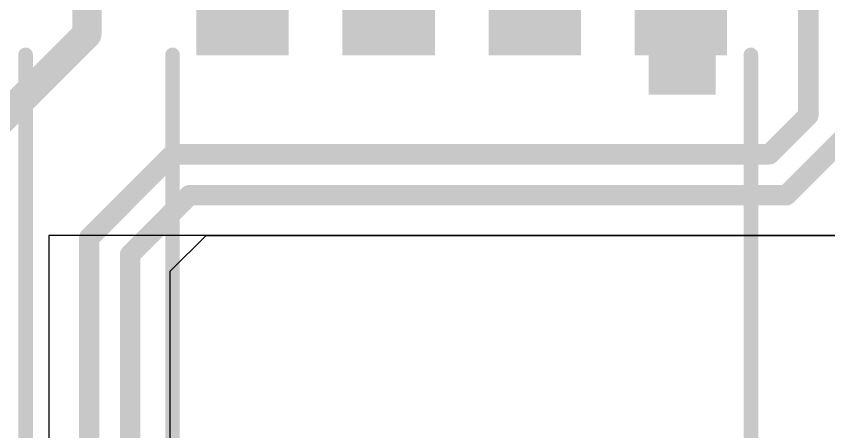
# Model space of a CAD drawing. Header units: inches. Extents: x -5 to 5258, y -4 to 5281.
# Drawn here: x 53.82 to 60.88, y 22.65 to 26.26 of the extents above; entities that cross this region are included whole.
import ezdxf

# ---------------------------------------------------------------- set-up
doc = ezdxf.new("R2010")
doc.units = ezdxf.units.IN
for name, color, linetype in [('Top Layer', 1, 'Continuous'), ('Top Overlay', 2, 'Continuous'), ('Top Paste', 8, 'Continuous'), ('Top Solder', 216, 'Continuous')]:
    doc.layers.add(name, color=color, linetype=linetype)

# ---------------------------------------------------------------- blocks, each defined once
blk = doc.blocks.new('SOIC_8_0_154___3_90___W______10')
at = {"layer": 'Top Layer'}
for points in [[(-3.474999399999999, 1.6050006), (-3.474999399999999, 2.2049994), (-1.92499996, 2.2049994), (-1.92499996, 1.6050006)], [(1.92499996, 1.6050006), (1.92499996, 2.2049994), (3.474999399999999, 2.2049994), (3.474999399999999, 1.6050006)], [(-3.474999399999999, 0.3350005999999998), (-3.474999399999999, 0.9349993999999998), (-1.92499996, 0.9349994), (-1.92499996, 0.3350006000000001)], [(1.92499996, 0.3350005999999998), (1.92499996, 0.9349993999999998), (3.474999399999999, 0.9349994), (3.474999399999999, 0.3350006000000001)], [(-3.474999399999999, -0.9349994), (-3.474999399999999, -0.3350006000000001), (-1.92499996, -0.3350005999999998), (-1.92499996, -0.9349993999999998)], [(1.92499996, -0.9349994), (1.92499996, -0.3350006000000001), (3.474999399999999, -0.3350005999999998), (3.474999399999999, -0.9349993999999998)], [(-3.474999399999999, -2.2049994), (-3.474999399999999, -1.6050006), (-1.92499996, -1.6050006), (-1.92499996, -2.2049994)], [(1.92499996, -2.2049994), (1.92499996, -1.6050006), (3.474999399999999, -1.6050006), (3.474999399999999, -2.2049994)]]:
    blk.add_hatch(color=1, dxfattribs=at).paths.add_polyline_path(points)
at = {"layer": 'Top Overlay'}
blk.add_hatch(color=2, dxfattribs=at).paths.add_polyline_path([(-1.83820816, 1.62498024), (-1.48260816, 1.62498024), (-1.48260816, 2.20918024), (-1.83820816, 2.20918024)])
at = {"layer": 'Top Paste'}
for points in [[(-3.474999399999999, 1.6050006), (-3.474999399999999, 2.2049994), (-1.92499996, 2.2049994), (-1.92499996, 1.6050006)], [(1.92499996, 1.6050006), (1.92499996, 2.2049994), (3.474999399999999, 2.2049994), (3.474999399999999, 1.6050006)], [(-3.474999399999999, 0.3350005999999998), (-3.474999399999999, 0.9349993999999998), (-1.92499996, 0.9349994), (-1.92499996, 0.3350006000000001)], [(1.92499996, 0.3350005999999998), (1.92499996, 0.9349993999999998), (3.474999399999999, 0.9349994), (3.474999399999999, 0.3350006000000001)], [(-3.474999399999999, -0.9349994), (-3.474999399999999, -0.3350006000000001), (-1.92499996, -0.3350005999999998), (-1.92499996, -0.9349993999999998)], [(1.92499996, -0.9349994), (1.92499996, -0.3350006000000001), (3.474999399999999, -0.3350005999999998), (3.474999399999999, -0.9349993999999998)], [(-3.474999399999999, -2.2049994), (-3.474999399999999, -1.6050006), (-1.92499996, -1.6050006), (-1.92499996, -2.2049994)], [(1.92499996, -2.2049994), (1.92499996, -1.6050006), (3.474999399999999, -1.6050006), (3.474999399999999, -2.2049994)]]:
    blk.add_hatch(color=8, dxfattribs=at).paths.add_polyline_path(points)
at = {"layer": 'Top Solder'}
for points in [[(-3.5765994, 1.5034006), (-3.5765994, 2.3065994), (-1.82339996, 2.3065994), (-1.82339996, 1.5034006)], [(1.82339996, 1.5034006), (1.82339996, 2.3065994), (3.5765994, 2.3065994), (3.5765994, 1.5034006)], [(-3.5765994, 0.2334005999999998), (-3.5765994, 1.0365994), (-1.82339996, 1.0365994), (-1.82339996, 0.2334006000000002)], [(1.82339996, 0.2334005999999998), (1.82339996, 1.0365994), (3.5765994, 1.0365994), (3.5765994, 0.2334006000000002)], [(-3.5765994, -1.0365994), (-3.5765994, -0.2334006000000002), (-1.82339996, -0.2334005999999998), (-1.82339996, -1.0365994)], [(1.82339996, -1.0365994), (1.82339996, -0.2334006000000002), (3.5765994, -0.2334005999999998), (3.5765994, -1.0365994)], [(-3.5765994, -2.3065994), (-3.5765994, -1.5034006), (-1.82339996, -1.5034006), (-1.82339996, -2.3065994)], [(1.82339996, -2.3065994), (1.82339996, -1.5034006), (3.5765994, -1.5034006), (3.5765994, -2.3065994)]]:
    blk.add_hatch(color=216, dxfattribs=at).paths.add_polyline_path(points)
at = {"layer": 'Top Overlay'}
for points in [[(1.8034, 2.5146, 0.127, 0.127, 0), (-1.8288, 2.5146, 0.127, 0.127, 0)], [(-3.66700054, 1.9304, 0.127, 0.127, 0), (-3.79400308, 2.0574, 0.127, 0.127, 0)], [(-3.79400054, 1.8034, 0.127, 0.127, 0), (-3.79400308, 2.0574, 0.127, 0.127, 0)], [(-3.79400054, 1.8034, 0.127, 0.127, 0), (-3.66700054, 1.9304, 0.127, 0.127, 0)], [(1.8034, -2.5146, 0.127, 0.127, 0), (-1.8288, -2.5146, 0.127, 0.127, 0)]]:
    blk.add_lwpolyline(points, format="xyseb", dxfattribs=at)
for points in [[(-1.86055, 2.5146, 0.0635, 0.0635, 1), (-1.79705, 2.5146, 0.0635, 0.0635, 1)], [(1.77165, 2.5146, 0.0635, 0.0635, 1), (1.83515, 2.5146, 0.0635, 0.0635, 1)], [(-3.82575308, 2.0574, 0.0635, 0.0635, 1), (-3.76225308, 2.0574, 0.0635, 0.0635, 1)], [(-3.82575308, 2.0574, 0.0635, 0.0635, 1), (-3.76225308, 2.0574, 0.0635, 0.0635, 1)], [(-3.69875054, 1.9304, 0.0635, 0.0635, 1), (-3.63525054, 1.9304, 0.0635, 0.0635, 1)], [(-3.69875054, 1.9304, 0.0635, 0.0635, 1), (-3.63525054, 1.9304, 0.0635, 0.0635, 1)], [(-3.82575054, 1.8034, 0.0635, 0.0635, 1), (-3.76225054, 1.8034, 0.0635, 0.0635, 1)], [(-3.82575054, 1.8034, 0.0635, 0.0635, 1), (-3.76225054, 1.8034, 0.0635, 0.0635, 1)], [(-1.86055, -2.5146, 0.0635, 0.0635, 1), (-1.79705, -2.5146, 0.0635, 0.0635, 1)], [(1.77165, -2.5146, 0.0635, 0.0635, 1), (1.83515, -2.5146, 0.0635, 0.0635, 1)]]:
    blk.add_lwpolyline(points, format="xyseb", close=True, dxfattribs=at)
blk = doc.blocks.new('SOIC_8_0_154___3_90___W______11')
at = {"layer": 'Top Layer'}
for points in [[(-3.474999399999999, 1.6050006), (-3.474999399999999, 2.2049994), (-1.92499996, 2.2049994), (-1.92499996, 1.6050006)], [(1.92499996, 1.6050006), (1.92499996, 2.2049994), (3.474999399999999, 2.2049994), (3.474999399999999, 1.6050006)], [(-3.474999399999999, 0.3350005999999998), (-3.474999399999999, 0.9349993999999998), (-1.92499996, 0.9349994), (-1.92499996, 0.3350006000000001)], [(1.92499996, 0.3350005999999998), (1.92499996, 0.9349993999999998), (3.474999399999999, 0.9349994), (3.474999399999999, 0.3350006000000001)], [(-3.474999399999999, -0.9349994), (-3.474999399999999, -0.3350006000000001), (-1.92499996, -0.3350005999999998), (-1.92499996, -0.9349993999999998)], [(1.92499996, -0.9349994), (1.92499996, -0.3350006000000001), (3.474999399999999, -0.3350005999999998), (3.474999399999999, -0.9349993999999998)], [(-3.474999399999999, -2.2049994), (-3.474999399999999, -1.6050006), (-1.92499996, -1.6050006), (-1.92499996, -2.2049994)], [(1.92499996, -2.2049994), (1.92499996, -1.6050006), (3.474999399999999, -1.6050006), (3.474999399999999, -2.2049994)]]:
    blk.add_hatch(color=1, dxfattribs=at).paths.add_polyline_path(points)
at = {"layer": 'Top Overlay'}
blk.add_hatch(color=2, dxfattribs=at).paths.add_polyline_path([(-1.83820816, 1.62576764), (-1.48260816, 1.62576764), (-1.48260816, 2.20996764), (-1.83820816, 2.20996764)])
at = {"layer": 'Top Paste'}
for points in [[(-3.474999399999999, 1.6050006), (-3.474999399999999, 2.2049994), (-1.92499996, 2.2049994), (-1.92499996, 1.6050006)], [(1.92499996, 1.6050006), (1.92499996, 2.2049994), (3.474999399999999, 2.2049994), (3.474999399999999, 1.6050006)], [(-3.474999399999999, 0.3350005999999998), (-3.474999399999999, 0.9349993999999998), (-1.92499996, 0.9349994), (-1.92499996, 0.3350006000000001)], [(1.92499996, 0.3350005999999998), (1.92499996, 0.9349993999999998), (3.474999399999999, 0.9349994), (3.474999399999999, 0.3350006000000001)], [(-3.474999399999999, -0.9349994), (-3.474999399999999, -0.3350006000000001), (-1.92499996, -0.3350005999999998), (-1.92499996, -0.9349993999999998)], [(1.92499996, -0.9349994), (1.92499996, -0.3350006000000001), (3.474999399999999, -0.3350005999999998), (3.474999399999999, -0.9349993999999998)], [(-3.474999399999999, -2.2049994), (-3.474999399999999, -1.6050006), (-1.92499996, -1.6050006), (-1.92499996, -2.2049994)], [(1.92499996, -2.2049994), (1.92499996, -1.6050006), (3.474999399999999, -1.6050006), (3.474999399999999, -2.2049994)]]:
    blk.add_hatch(color=8, dxfattribs=at).paths.add_polyline_path(points)
at = {"layer": 'Top Solder'}
for points in [[(-3.5765994, 1.5034006), (-3.5765994, 2.3065994), (-1.82339996, 2.3065994), (-1.82339996, 1.5034006)], [(1.82339996, 1.5034006), (1.82339996, 2.3065994), (3.5765994, 2.3065994), (3.5765994, 1.5034006)], [(-3.5765994, 0.2334005999999998), (-3.5765994, 1.0365994), (-1.82339996, 1.0365994), (-1.82339996, 0.2334006000000002)], [(1.82339996, 0.2334005999999998), (1.82339996, 1.0365994), (3.5765994, 1.0365994), (3.5765994, 0.2334006000000002)], [(-3.5765994, -1.0365994), (-3.5765994, -0.2334006000000002), (-1.82339996, -0.2334005999999998), (-1.82339996, -1.0365994)], [(1.82339996, -1.0365994), (1.82339996, -0.2334006000000002), (3.5765994, -0.2334005999999998), (3.5765994, -1.0365994)], [(-3.5765994, -2.3065994), (-3.5765994, -1.5034006), (-1.82339996, -1.5034006), (-1.82339996, -2.3065994)], [(1.82339996, -2.3065994), (1.82339996, -1.5034006), (3.5765994, -1.5034006), (3.5765994, -2.3065994)]]:
    blk.add_hatch(color=216, dxfattribs=at).paths.add_polyline_path(points)
at = {"layer": 'Top Overlay'}
for points in [[(1.8034, 2.5146, 0.127, 0.127, 0), (-1.8288, 2.5146, 0.127, 0.127, 0)], [(-3.66700054, 1.9304, 0.127, 0.127, 0), (-3.79400308, 2.0574, 0.127, 0.127, 0)], [(-3.79400054, 1.8034, 0.127, 0.127, 0), (-3.79400308, 2.0574, 0.127, 0.127, 0)], [(-3.79400054, 1.8034, 0.127, 0.127, 0), (-3.66700054, 1.9304, 0.127, 0.127, 0)], [(1.8034, -2.5146, 0.127, 0.127, 0), (-1.8288, -2.5146, 0.127, 0.127, 0)]]:
    blk.add_lwpolyline(points, format="xyseb", dxfattribs=at)
for points in [[(-1.86055, 2.5146, 0.0635, 0.0635, 1), (-1.79705, 2.5146, 0.0635, 0.0635, 1)], [(1.77165, 2.5146, 0.0635, 0.0635, 1), (1.83515, 2.5146, 0.0635, 0.0635, 1)], [(-3.82575308, 2.0574, 0.0635, 0.0635, 1), (-3.76225308, 2.0574, 0.0635, 0.0635, 1)], [(-3.82575308, 2.0574, 0.0635, 0.0635, 1), (-3.76225308, 2.0574, 0.0635, 0.0635, 1)], [(-3.69875054, 1.9304, 0.0635, 0.0635, 1), (-3.63525054, 1.9304, 0.0635, 0.0635, 1)], [(-3.69875054, 1.9304, 0.0635, 0.0635, 1), (-3.63525054, 1.9304, 0.0635, 0.0635, 1)], [(-3.82575054, 1.8034, 0.0635, 0.0635, 1), (-3.76225054, 1.8034, 0.0635, 0.0635, 1)], [(-3.82575054, 1.8034, 0.0635, 0.0635, 1), (-3.76225054, 1.8034, 0.0635, 0.0635, 1)], [(-1.86055, -2.5146, 0.0635, 0.0635, 1), (-1.79705, -2.5146, 0.0635, 0.0635, 1)], [(1.77165, -2.5146, 0.0635, 0.0635, 1), (1.83515, -2.5146, 0.0635, 0.0635, 1)]]:
    blk.add_lwpolyline(points, format="xyseb", close=True, dxfattribs=at)

msp = doc.modelspace()

# ---------------------------------------------------------------- linework, layer by layer
at = {"layer": 'Top Layer'}
for p, q in [((61.75785717999999, 24.35733), (54.10445872, 24.35733)), ((54.10445872, 24.35733), (54.10445872, 18.96351808)), ((55.15929532, 24.0454815), (55.47114381999999, 24.35733)), ((55.47114381999999, 24.35733), (61.50650893999999, 24.35733)), ((55.15929532, 17.78791972), (55.15929532, 24.0454815))]:
    msp.add_line(p, q, dxfattribs=at)
for points in [[(54.4342574, 26.10696836, 0.254, 0.254, 0), (54.4342574, 28.64734174, 0.254, 0.254, 0)], [(60.70698805999999, 25.40068834, 0.1778, 0.1778, 0), (60.70698805999999, 26.99744156, 0.1778, 0.1778, 0)], [(53.29138694, 24.9640979, 0.254, 0.254, 0), (54.4342574, 26.10696836, 0.254, 0.254, 0)], [(60.36884802, 25.0625483, 0.1778, 0.1778, 0), (60.70698805999999, 25.40068834, 0.1778, 0.1778, 0)], [(60.51614262, 24.70695084, 0.1778, 0.1778, 0), (61.06258806, 25.25339628, 0.1778, 0.1778, 0)], [(54.45407702, 24.33759166, 0.1778, 0.1778, 0), (55.17903365999999, 25.0625483, 0.1778, 0.1778, 0)], [(55.17903365999999, 25.0625483, 0.1778, 0.1778, 0), (60.36884802, 25.0625483, 0.1778, 0.1778, 0)], [(54.80967702, 24.1902996, 0.1778, 0.1778, 0), (55.32632572, 24.7069483, 0.1778, 0.1778, 0)], [(55.32632572, 24.7069483, 0.1778, 0.1778, 0), (60.51614262, 24.7069483, 0.1778, 0.1778, 0)], [(60.51614262, 24.7069483, 0.1778, 0.1778, 0), (60.51614262, 24.70695084, 0.1778, 0.1778, 0)], [(54.45407702, 17.49580702, 0.1778, 0.1778, 0), (54.45407702, 24.33759166, 0.1778, 0.1778, 0)], [(54.80967702, 17.64309908, 0.1778, 0.1778, 0), (54.80967702, 24.1902996, 0.1778, 0.1778, 0)]]:
    msp.add_lwpolyline(points, format="xyseb", dxfattribs=at)
for points in [[(54.3707574, 26.10696836, 0.127, 0.127, 1), (54.4977574, 26.10696836, 0.127, 0.127, 1)], [(54.3707574, 26.10696836, 0.127, 0.127, 1), (54.4977574, 26.10696836, 0.127, 0.127, 1)], [(60.66253806, 25.40068834, 0.08889999999999999, 0.08889999999999999, 1), (60.75143805999999, 25.40068834, 0.08889999999999999, 0.08889999999999999, 1)], [(60.66253806, 25.40068834, 0.08889999999999999, 0.08889999999999999, 1), (60.75143805999999, 25.40068834, 0.08889999999999999, 0.08889999999999999, 1)], [(55.13458366, 25.0625483, 0.08889999999999999, 0.08889999999999999, 1), (55.22348366, 25.0625483, 0.08889999999999999, 0.08889999999999999, 1)], [(55.13458366, 25.0625483, 0.08889999999999999, 0.08889999999999999, 1), (55.22348366, 25.0625483, 0.08889999999999999, 0.08889999999999999, 1)], [(60.32439802, 25.0625483, 0.08889999999999999, 0.08889999999999999, 1), (60.41329802, 25.0625483, 0.08889999999999999, 0.08889999999999999, 1)], [(60.32439802, 25.0625483, 0.08889999999999999, 0.08889999999999999, 1), (60.41329802, 25.0625483, 0.08889999999999999, 0.08889999999999999, 1)], [(55.28187572, 24.7069483, 0.08889999999999999, 0.08889999999999999, 1), (55.37077572, 24.7069483, 0.08889999999999999, 0.08889999999999999, 1)], [(55.28187572, 24.7069483, 0.08889999999999999, 0.08889999999999999, 1), (55.37077572, 24.7069483, 0.08889999999999999, 0.08889999999999999, 1)], [(60.47169261999999, 24.70695084, 0.08889999999999999, 0.08889999999999999, 1), (60.56059262, 24.70695084, 0.08889999999999999, 0.08889999999999999, 1)], [(60.47169261999999, 24.70695084, 0.08889999999999999, 0.08889999999999999, 1), (60.56059262, 24.70695084, 0.08889999999999999, 0.08889999999999999, 1)], [(60.47169261999999, 24.7069483, 0.08889999999999999, 0.08889999999999999, 1), (60.56059262, 24.7069483, 0.08889999999999999, 0.08889999999999999, 1)], [(60.47169261999999, 24.7069483, 0.08889999999999999, 0.08889999999999999, 1), (60.56059262, 24.7069483, 0.08889999999999999, 0.08889999999999999, 1)], [(54.40962701999999, 24.33759166, 0.08889999999999999, 0.08889999999999999, 1), (54.49852702, 24.33759166, 0.08889999999999999, 0.08889999999999999, 1)], [(54.40962701999999, 24.33759166, 0.08889999999999999, 0.08889999999999999, 1), (54.49852702, 24.33759166, 0.08889999999999999, 0.08889999999999999, 1)], [(54.76522702, 24.1902996, 0.08889999999999999, 0.08889999999999999, 1), (54.85412701999999, 24.1902996, 0.08889999999999999, 0.08889999999999999, 1)], [(54.76522702, 24.1902996, 0.08889999999999999, 0.08889999999999999, 1), (54.85412701999999, 24.1902996, 0.08889999999999999, 0.08889999999999999, 1)]]:
    msp.add_lwpolyline(points, format="xyseb", close=True, dxfattribs=at)

# ---------------------------------------------------------------- block references
at = {"rotation": 270}
for name, p in [('SOIC_8_0_154___3_90___W______11', (51.38638693999999, 24.09830334)), ('SOIC_8_0_154___3_90___W______10', (57.6931536, 24.09832366))]:
    msp.add_blockref(name, p, dxfattribs=at)

doc.saveas('drawing.dxf')
